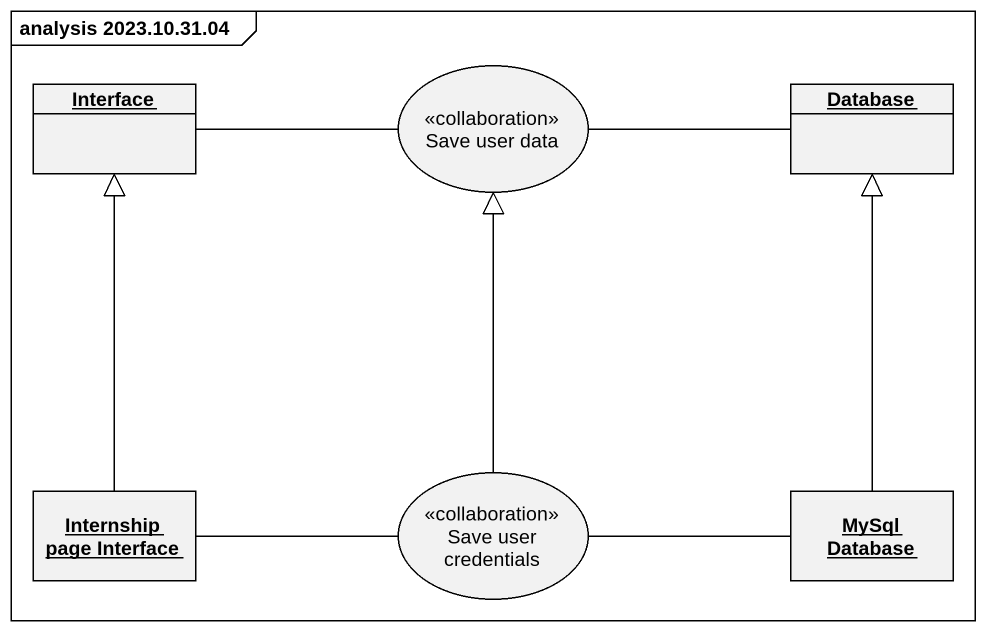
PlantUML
@startuml
mainframe analysis 2023.10.31.04
allowmixing
hide circle
hide empty members
object "Interface" as Interface_
usecase "Save user data" as Save_user_data <<collaboration>>
object "Database" as Database_
object "Internship page Interface" as Internship_page_Interface
usecase "Save user credentials" as Save_user_credentials <<collaboration>>
object "MySql Database" as MySql_Database
Interface_ -right- Save_user_data
Save_user_data -right- Database_
Internship_page_Interface -up-|> Interface_
Internship_page_Interface -right- Save_user_credentials
Save_user_credentials -up-|> Save_user_data
Save_user_credentials -right- MySql_Database
MySql_Database -up-|> Database_
@enduml
